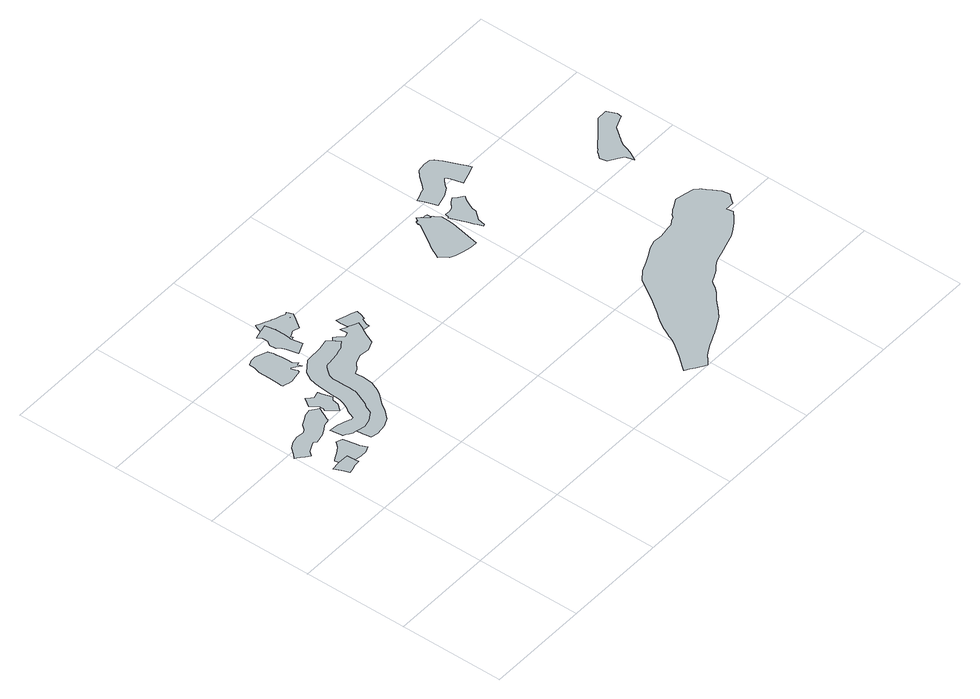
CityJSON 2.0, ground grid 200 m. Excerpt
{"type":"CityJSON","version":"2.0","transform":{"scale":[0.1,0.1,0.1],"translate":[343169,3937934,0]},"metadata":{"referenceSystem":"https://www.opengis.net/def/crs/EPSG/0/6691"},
"CityObjects":{
"object1":{"type":"GenericCityObject","attributes":{"prefecture":"14","disasterType":"1","areaType":"1","zoneNumber":"151-H24-44018","zoneName":"根小屋18","status":"0"},"geometry":[{"type":"MultiSurface","lod":"1","boundaries":[[[0,1,2,3,4,5,6,7,8,9,10,11,12,13]]]}]},
"object2":{"type":"GenericCityObject","attributes":{"prefecture":"14","disasterType":"1","areaType":"1","zoneNumber":"151-H24-44018","zoneName":"根小屋18","status":"0"},"geometry":[{"type":"MultiSurface","lod":"1","boundaries":[[[14,15,16,17,18,19,20,21,22,23,24,25,7,26,27,28,29,2,30,31,32,33]]]}]},
"object3":{"type":"GenericCityObject","attributes":{"prefecture":"14","disasterType":"1","areaType":"1","zoneNumber":"151-H24-44017","zoneName":"根小屋17","status":"0"},"geometry":[{"type":"MultiSurface","lod":"1","boundaries":[[[34,35,36,37,38,39,40,41,42,43,44,45,46,47,48,49,50,51,52,53,54,55,56,57,58,59,60,61,62,63,64,65,66,67,68]]]}]},
"object4":{"type":"GenericCityObject","attributes":{"prefecture":"14","disasterType":"1","areaType":"1","zoneNumber":"151-H24-44017","zoneName":"根小屋17","status":"0"},"geometry":[{"type":"MultiSurface","lod":"1","boundaries":[[[69,70,71,72,73,74,75,76,77,78,79,80,81,82,83,84,85,86]]]}]},
"object5":{"type":"GenericCityObject","attributes":{"prefecture":"14","disasterType":"1","areaType":"1","zoneNumber":"151-H24-44017","zoneName":"根小屋17","status":"0"},"geometry":[{"type":"MultiSurface","lod":"1","boundaries":[[[87,88,89,90,91,92,93,94,95,96,97,98,99,100,101,102,103,104,105,106,107,108,109,110,111,112,113,114,115,116,117,118,119,120,121,122,123,124,125,126,127,128,129,130,131,132,133,134,135,136,137,138,139,140,141,142,143,144,145,146,147,148,149,150,151,152,153,154,155,156,157,158]]]}]},
"object6":{"type":"GenericCityObject","attributes":{"prefecture":"14","disasterType":"1","areaType":"1","zoneNumber":"151-H24-44019","zoneName":"根小屋19","status":"0"},"geometry":[{"type":"MultiSurface","lod":"1","boundaries":[[[159,160,161,162,163,164,165,166,167,168,169,170,171,172,173,174,175,176,177,178,179,180,181,182,183,184,185,186,187,188,189,190,191,192,193]]]}]},
"object7":{"type":"GenericCityObject","attributes":{"prefecture":"14","disasterType":"1","areaType":"2","zoneNumber":"151-H24-44019","zoneName":"根小屋19","status":"0"},"geometry":[{"type":"MultiSurface","lod":"1","boundaries":[[[194,195,196,197,198,199,200,201,202,203,204,205,206,207,208,209,210,160,161,162]]]}]},
"object8":{"type":"GenericCityObject","attributes":{"prefecture":"14","disasterType":"1","areaType":"1","zoneNumber":"151-H24-44018","zoneName":"根小屋18","status":"0"},"geometry":[{"type":"MultiSurface","lod":"1","boundaries":[[[211,212,213,214,215,216,217,218,219,220,221,112,222,223,224,225,226,227,228,229,230,231,232,233,234,235,236,237,238,239,240,241,242,243,244,245,246,247,248,150,249,250,251,252,253,254,255,256,257,258,259,260,261,262,263,264,265,266,267,268,269,270,271,272,273,274]]]}]},
"object9":{"type":"GenericCityObject","attributes":{"prefecture":"14","disasterType":"1","areaType":"1","zoneNumber":"151-H24-44019","zoneName":"根小屋19","status":"0"},"geometry":[{"type":"MultiSurface","lod":"1","boundaries":[[[275,276,277,278,279,280,281,282,283,284,285,286,287,288,289,290,291,292,293,294,295,296,297,298,299,300,301,302]]]}]},
"object10":{"type":"GenericCityObject","attributes":{"prefecture":"14","disasterType":"1","areaType":"1","zoneNumber":"151-H24-44019","zoneName":"根小屋19","status":"0"},"geometry":[{"type":"MultiSurface","lod":"1","boundaries":[[[303,304,305,306,307,308,309,310,311,312,286,313,314,315,282,316,317,280,318,319,320,321,322,323,324,325,275,326,327,328,329,330,331,332,333,334,335,336]]]}]},
"object11":{"type":"GenericCityObject","attributes":{"prefecture":"14","disasterType":"1","areaType":"2","zoneNumber":"151-H24-44019","zoneName":"根小屋19","status":"0"},"geometry":[{"type":"MultiSurface","lod":"1","boundaries":[[[337,338,339,340,341,342,343,344,345,346]]]}]},
"object12":{"type":"GenericCityObject","attributes":{"prefecture":"14","disasterType":"1","areaType":"1","zoneNumber":"151-H24-44018","zoneName":"根小屋18","status":"0"},"geometry":[{"type":"MultiSurface","lod":"1","boundaries":[[[347,348,349,350,351,352,353,354,213,355,356,357,358,272,359,360,361,362,363,364,365,366,367]]]}]},
"object13":{"type":"GenericCityObject","attributes":{"prefecture":"14","disasterType":"1","areaType":"1","zoneNumber":"151-H24-44021","zoneName":"根小屋21","status":"0"},"geometry":[{"type":"MultiSurface","lod":"1","boundaries":[[[368,369,370,371,372,373,374,375,376,377,378,379,380,381,382,383,384,385,386,387,388,389,390,391,392,393,394,395,396,397,398,399,400]]]}]},
"object14":{"type":"GenericCityObject","attributes":{"prefecture":"14","disasterType":"1","areaType":"1","zoneNumber":"151-H24-44021","zoneName":"根小屋21","status":"0"},"geometry":[{"type":"MultiSurface","lod":"1","boundaries":[[[401,402,403,397,404,368,405,406,407,408,373,409,410,395,411,412,413]]]}]},
"object15":{"type":"GenericCityObject","attributes":{"prefecture":"14","disasterType":"1","areaType":"1","zoneNumber":"151-H24-44010","zoneName":"根小屋10","status":"0"},"geometry":[{"type":"MultiSurface","lod":"1","boundaries":[[[414,415,416,417,418,419,420,421,422,423,424,425,426,427,428,429,430,431,432,433,434,435,436,437,438,439,440,441,442,443,444,445,446,447,448,449,450,451,452,453,454,455,456,457,458,459,460,461,462,463,464,465,466,467,468,469,470,471,472,473,474,475,476,477,478,479,480,481,482,483,484,485,486,487,488,489,490,491,492,493,494,495,496,497,498,499,500,501,502,503,504,505,506,507,508,509,510]]]}]},
"object16":{"type":"GenericCityObject","attributes":{"prefecture":"14","disasterType":"1","areaType":"1","zoneNumber":"151-H24-44021","zoneName":"根小屋21","status":"0"},"geometry":[{"type":"MultiSurface","lod":"1","boundaries":[[[511,512,513,514,515,516,517,518,519,520,521,522,523,524,525,526,527,528,529,530,531,532,533,534]]]}]},
"object17":{"type":"GenericCityObject","attributes":{"prefecture":"14","disasterType":"1","areaType":"2","zoneNumber":"151-H24-44021","zoneName":"根小屋21","status":"0"},"geometry":[{"type":"MultiSurface","lod":"1","boundaries":[[[514,535,536,537,538,539,522,523,524,540,541,542,543,544,513]]]}]},
"object18":{"type":"GenericCityObject","attributes":{"prefecture":"14","disasterType":"1","areaType":"1","zoneNumber":"151-H24-44021","zoneName":"根小屋21","status":"0"},"geometry":[{"type":"MultiSurface","lod":"1","boundaries":[[[545,546,547,548,549,550,551,552,553,554,555,556,557,558,559,560,561,562,563,564,565,566,567,568,569,570,571,572,573,574,575,576,577,578,579,580,581]]]}]},
"object19":{"type":"GenericCityObject","attributes":{"prefecture":"14","disasterType":"1","areaType":"2","zoneNumber":"151-H24-44010","zoneName":"根小屋10","status":"0"},"geometry":[{"type":"MultiSurface","lod":"1","boundaries":[[[582,583,584,585,586,587,588,589,590,414,415,416]]]}]},
"object20":{"type":"GenericCityObject","attributes":{"prefecture":"14","disasterType":"1","areaType":"1","zoneNumber":"151-H24-44001","zoneName":"根小屋1","status":"0"},"geometry":[{"type":"MultiSurface","lod":"1","boundaries":[[[591,592,593,594,595,596,597,598,599,600,601,602,603,604,605,606,607,608,609,610,611,612,613,614,615,616,617,618,619,620,621,622,623,624,625,626,627,628,629,630,631,632]]]}]}
},
"vertices":[
[493,3008,0],[601,3013,0],[597,3082,0],[596,3113,0],[594,3145,0],[589,3245,0],[462,3249,0],[384,3247,0],[340,3246,0],[209,3231,0],[262,3092,0],[275,3057,0],[311,2964,0],[404,2986,0],
[923,3202,0],[918,3215,0],[905,3251,0],[894,3308,0],[846,3543,0],[820,3555,0],[739,3591,0],[656,3498,0],[571,3440,0],[461,3382,0],[382,3340,0],[367,3331,0],[389,3226,0],[401,3166,0],[422,3069,0],[517,3080,0],[619,3082,0],[733,3070,0],[846,3068,0],[960,3110,0],
[1139,4201,0],[1167,4255,0],[1184,4290,0],[1117,4335,0],[1041,4403,0],[897,4361,0],[833,4328,0],[705,4263,0],[638,4184,0],[570,4138,0],[565,4146,0],[410,4157,0],[289,4127,0],[169,4069,0],[75,3945,0],[6,3877,0],[34,3855,0],[83,3814,0],[142,3766,0],[219,3703,0],[283,3785,0],[351,3815,0],[414,3847,0],[494,3875,0],[536,3827,0],[718,3871,0],[830,3931,0],[918,3987,0],[980,3995,0],[1011,4009,0],[1012,4003,0],[1065,4032,0],[1056,4049,0],[1063,4048,0],[1108,4137,0],
[1291,4552,0],[1224,4625,0],[1106,4462,0],[1214,4324,0],[1212,4291,0],[1226,4231,0],[1219,4234,0],[1197,4203,0],[1211,4184,0],[1260,4125,0],[1288,4090,0],[1351,4012,0],[1455,4134,0],[1471,4252,0],[1529,4297,0],[1471,4482,0],[1459,4558,0],[1322,4518,0],
[1733,3787,0],[1783,3894,0],[1824,3988,0],[1849,4068,0],[1864,4112,0],[1864,4116,0],[1863,4235,0],[1861,4338,0],[1864,4459,0],[1863,4562,0],[1888,4664,0],[1956,4741,0],[1959,4749,0],[2016,4815,0],[2049,4845,0],[2114,4848,0],[2120,4848,0],[2227,4859,0],[2344,4874,0],[2428,4899,0],[2513,4924,0],[2550,4949,0],[2644,5013,0],[2587,5091,0],[2563,5122,0],[2554,5132,0],[2551,5136,0],[2489,5215,0],[2391,5196,0],[2301,5175,0],[2216,5171,0],[2089,5168,0],[1953,5159,0],[1829,5074,0],[1714,4986,0],[1631,4839,0],[1597,4716,0],[1578,4590,0],[1569,4471,0],[1562,4357,0],[1556,4262,0],[1548,4172,0],[1529,4093,0],[1499,4015,0],[1464,3948,0],[1421,3888,0],[1400,3837,0],[1356,3738,0],[1347,3724,0],[1311,3724,0],[1273,3739,0],[1168,3784,0],[1052,3821,0],[886,3837,0],[887,3829,0],[896,3779,0],[915,3672,0],[916,3659,0],[924,3603,0],[926,3601,0],[983,3573,0],[1018,3546,0],[1072,3509,0],[1141,3495,0],[1183,3487,0],[1311,3459,0],[1456,3493,0],[1621,3589,0],[1624,3591,0],[1636,3618,0],[1675,3703,0],[1701,3760,0],
[1752,5421,0],[1742,5521,0],[1735,5592,0],[1732,5636,0],[1728,5696,0],[1721,5730,0],[1700,5790,0],[1699,5791,0],[1483,5877,0],[1366,5864,0],[1280,5829,0],[1272,5715,0],[1237,5596,0],[1238,5386,0],[1228,5224,0],[1225,5203,0],[1220,5128,0],[1230,5090,0],[1239,5088,0],[1316,5067,0],[1326,5065,0],[1376,5054,0],[1399,5052,0],[1415,5053,0],[1446,5059,0],[1648,5096,0],[1660,5133,0],[1640,5178,0],[1620,5250,0],[1635,5257,0],[1707,5213,0],[1785,5144,0],[1755,5219,0],[1810,5229,0],[1749,5328,0],
[1603,5749,0],[1469,5731,0],[1386,5691,0],[1354,5553,0],[1332,5442,0],[1390,5328,0],[1384,5224,0],[1398,5224,0],[1434,5227,0],[1475,5234,0],[1506,5237,0],[1529,5294,0],[1554,5306,0],[1573,5332,0],[1572,5450,0],[1636,5479,0],[1690,5531,0],
[3067,5101,0],[2985,5140,0],[2982,5141,0],[2852,5203,0],[2863,5057,0],[2828,5046,0],[2781,5033,0],[2781,5032,0],[2681,5134,0],[2630,5177,0],[2582,5147,0],[2505,5104,0],[2391,5052,0],[2274,5025,0],[2112,5017,0],[2075,5014,0],[2073,5014,0],[2036,4979,0],[1998,4945,0],[1955,4904,0],[1792,4861,0],[1722,4634,0],[1700,4460,0],[1698,4307,0],[1695,4243,0],[1675,4149,0],[1662,4086,0],[1635,4016,0],[1589,3899,0],[1516,3814,0],[1474,3707,0],[1437,3636,0],[1392,3613,0],[1283,3606,0],[1119,3664,0],[1120,3651,0],[1140,3506,0],[1141,3498,0],[1155,3402,0],[1157,3390,0],[1160,3363,0],[1163,3340,0],[1178,3218,0],[1314,3187,0],[1518,3212,0],[1676,3291,0],[1818,3443,0],[1902,3572,0],[1989,3678,0],[2045,3748,0],[2111,3833,0],[2188,4012,0],[2203,4188,0],[2191,4361,0],[2281,4405,0],[2406,4507,0],[2513,4548,0],[2573,4567,0],[2762,4546,0],[2934,4615,0],[3007,4770,0],[3080,4901,0],[3096,4932,0],[3157,5058,0],
[2171,5667,0],[2167,5684,0],[2182,5724,0],[2193,5837,0],[2188,5991,0],[2184,6014,0],[2181,6030,0],[2180,6036,0],[2168,6108,0],[2143,6213,0],[2031,6185,0],[1992,6176,0],[1941,6163,0],[1894,6151,0],[1888,6150,0],[1844,6139,0],[1895,6055,0],[1901,5940,0],[1888,5931,0],[1841,5865,0],[1851,5730,0],[1920,5670,0],[1916,5657,0],[1919,5645,0],[1941,5560,0],[1962,5482,0],[1990,5373,0],[2215,5471,0],
[2407,6178,0],[2320,6215,0],[2319,6215,0],[2230,6255,0],[2144,6294,0],[2059,6333,0],[2058,6330,0],[2032,6267,0],[2015,6227,0],[2013,6220,0],[1971,6129,0],[2059,6090,0],[2147,6051,0],[2190,6032,0],[2209,6024,0],[2165,6007,0],[2101,5965,0],[2000,5872,0],[1969,5718,0],[1986,5636,0],[2002,5639,0],[2085,5653,0],[2129,5660,0],[2228,5677,0],[2218,5734,0],[2236,5735,0],[2297,5766,0],[2341,5788,0],[2463,5744,0],[2617,5959,0],[2653,6027,0],[2614,6132,0],[2572,6116,0],[2499,6144,0],
[2529,5966,0],[2561,6016,0],[2493,6008,0],[2457,6003,0],[2439,5973,0],[2401,5932,0],[2301,5887,0],[2302,5885,0],[2322,5836,0],[2430,5843,0],
[3358,5256,0],[3356,5256,0],[3263,5288,0],[3171,5320,0],[2974,5386,0],[2968,5282,0],[2976,5256,0],[2980,5218,0],[2982,5117,0],[2952,5038,0],[2965,4918,0],[3064,4903,0],[3113,4896,0],[3178,4887,0],[3212,4882,0],[3221,4951,0],[3239,5010,0],[3275,5085,0],[3293,5068,0],[3299,5063,0],[3334,5159,0],
[5648,5824,0],[5644,5817,0],[5607,5812,0],[5603,5812,0],[5595,5790,0],[5593,5759,0],[5591,5734,0],[5591,5731,0],[5420,5453,0],[5359,5353,0],[5302,5273,0],[5246,5165,0],[5219,5113,0],[5174,5024,0],[5192,5012,0],[5293,4875,0],[5393,4832,0],[5529,4788,0],[5689,4753,0],[5830,4751,0],[5947,5330,0],[5956,5423,0],[5956,5571,0],[5885,5683,0],[5862,5710,0],[5843,5705,0],[5824,5700,0],[5801,5729,0],[5740,5805,0],[5740,5809,0],[5737,5828,0],[5724,5826,0],[5682,5879,0],
[5849,5792,0],[5809,5798,0],[5750,5807,0],[5690,5817,0],[5609,5830,0],[5598,5801,0],[5585,5770,0],[5578,5762,0],[5663,5749,0],[5761,5735,0],[5829,5725,0],[5860,5720,0],[5855,5748,0],
[9178,2584,0],[9152,2632,0],[9147,2640,0],[9122,2684,0],[9101,2712,0],[9052,2761,0],[9026,2777,0],[8859,2820,0],[8660,2863,0],[8527,2789,0],[8442,2747,0],[8393,2711,0],[8352,2683,0],[8301,2626,0],[8222,2593,0],[8147,2548,0],[8057,2532,0],[7845,2501,0],[7666,2517,0],[7500,2464,0],[7362,2387,0],[7197,2304,0],[7005,2225,0],[6834,2101,0],[6763,1989,0],[6693,1880,0],[6613,1754,0],[6548,1644,0],[6472,1543,0],[6386,1429,0],[6310,1333,0],[6237,1230,0],[6178,1128,0],[6115,1010,0],[6067,919,0],[6029,817,0],[5956,703,0],[5879,601,0],[5811,510,0],[5729,411,0],[5653,315,0],[5587,230,0],[5595,224,0],[5671,176,0],[5755,122,0],[5759,119,0],[5883,40,0],[5933,8,0],[6007,72,0],[6034,95,0],[6102,152,0],[6202,215,0],[6207,218,0],[6317,279,0],[6440,330,0],[6571,390,0],[6572,390,0],[6621,413,0],[6679,440,0],[6803,507,0],[6922,571,0],[7017,654,0],[7040,674,0],[7128,773,0],[7213,860,0],[7230,872,0],[7361,972,0],[7364,974,0],[7445,1075,0],[7464,1107,0],[7517,1189,0],[7611,1227,0],[7684,1268,0],[7700,1270,0],[7756,1306,0],[7843,1375,0],[7938,1431,0],[8009,1451,0],[8031,1457,0],[8132,1486,0],[8272,1533,0],[8287,1538,0],[8316,1547,0],[8400,1572,0],[8555,1622,0],[8684,1696,0],[8814,1774,0],[8893,1840,0],[8909,1854,0],[9023,1949,0],[9023,1950,0],[8998,2082,0],[9173,2079,0],[9228,2162,0],[9308,2255,0],[9283,2402,0],[9205,2536,0],
[6556,5599,0],[6555,5600,0],[6488,5654,0],[6449,5687,0],[6413,5719,0],[6320,5669,0],[6222,5573,0],[6139,5553,0],[6047,5564,0],[6028,5487,0],[6004,5479,0],[6088,5264,0],[6122,5180,0],[6167,5059,0],[6188,5004,0],[6225,4911,0],[6251,4921,0],[6285,5076,0],[6415,5228,0],[6431,5315,0],[6467,5413,0],[6527,5515,0],[6543,5539,0],[6575,5582,0],
[6373,5635,0],[6292,5525,0],[6234,5471,0],[6133,5393,0],[6109,5280,0],[6190,5072,0],[6215,5219,0],[6340,5384,0],[6376,5469,0],[6436,5593,0],
[7071,6233,0],[7001,6392,0],[6934,6507,0],[6879,6561,0],[6751,6572,0],[6683,6563,0],[6659,6560,0],[6589,6550,0],[6481,6447,0],[6406,6355,0],[6326,6263,0],[6267,6208,0],[6205,6196,0],[6118,6157,0],[6017,6133,0],[6046,6049,0],[6071,5976,0],[6103,5881,0],[6135,5787,0],[6240,5818,0],[6375,5859,0],[6534,5940,0],[6591,6018,0],[6670,6094,0],[6701,6117,0],[6702,6116,0],[6710,6109,0],[6714,6099,0],[6717,6104,0],[6755,6025,0],[6781,5913,0],[6814,5799,0],[6909,5831,0],[7048,5878,0],[7192,5927,0],[7160,6021,0],[7123,6117,0],
[9013,2719,0],[8796,2736,0],[8659,2671,0],[8570,2630,0],[8804,2416,0],[8875,2351,0],[8945,2417,0],[9063,2484,0],[9163,2547,0],
[9051,4098,0],[9098,4219,0],[9140,4335,0],[9178,4408,0],[9232,4475,0],[9234,4479,0],[9258,4516,0],[9263,4524,0],[9380,4681,0],[9383,4683,0],[9628,4779,0],[9644,4784,0],[9650,4874,0],[9582,5045,0],[9579,5053,0],[9373,5041,0],[9323,5002,0],[9291,4976,0],[9233,4931,0],[9139,4859,0],[9138,4859,0],[9082,4818,0],[9022,4765,0],[8913,4687,0],[8853,4640,0],[8840,4628,0],[8839,4628,0],[8838,4627,0],[8828,4618,0],[8827,4618,0],[8818,4609,0],[8797,4590,0],[8756,4558,0],[8742,4547,0],[8730,4533,0],[8667,4456,0],[8645,4430,0],[8677,4297,0],[8827,4202,0],[8933,4132,0],[8971,3968,0],[9024,4053,0]
]}
